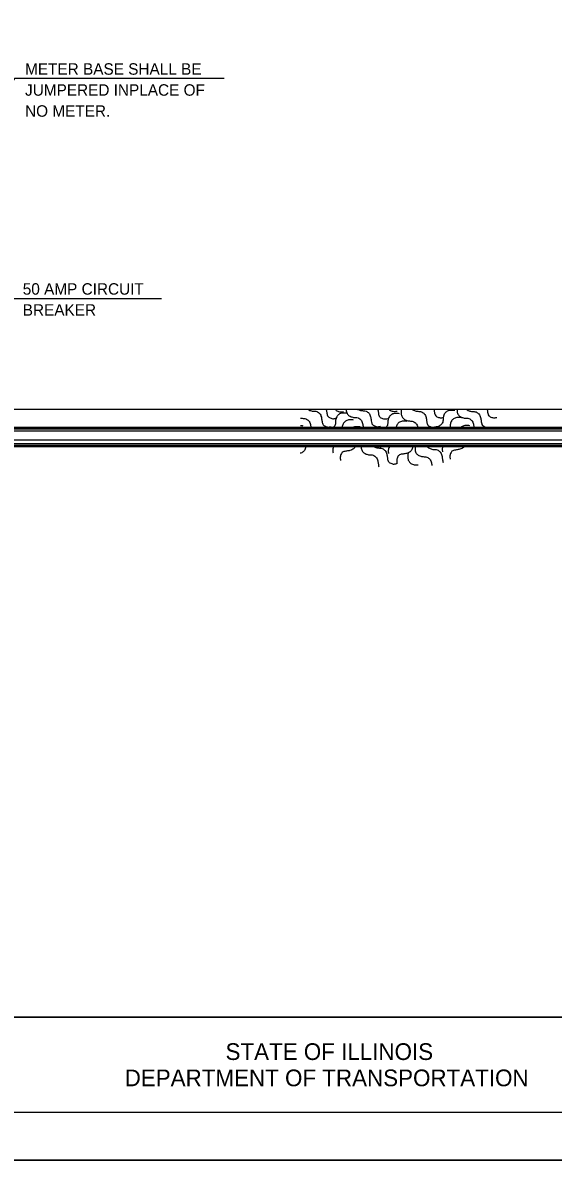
# Model space of a CAD drawing. Extents: x 64947 to 65627, y 69080 to 69520.
# Drawn here: x 65230.9 to 65341.8, y 69079.9 to 69318.1 of the extents above; entities that cross this region are included whole.
import ezdxf

# ---------------------------------------------------------------- set-up
doc = ezdxf.new("R2010")
doc.units = 0
for name, color, linetype in [('Design_EX_Roadway Notes', 7, 'Continuous'), ('Level 48', 7, 'Continuous'), ('Lighting_EX_Conduit', 7, 'Continuous'), ('Sheets_50 Reference Boundary', 7, 'Continuous'), ('Sheets_General Details', 7, 'Continuous'), ('Sheets_Printer Plotting Border', 7, 'Continuous'), ('XSC_Exist Ground', 7, 'Continuous')]:
    doc.layers.add(name, color=color, linetype=linetype)

msp = doc.modelspace()

# ---------------------------------------------------------------- linework, layer by layer
at = {"layer": 'Design_EX_Roadway Notes'}
for points in [[(65273.02, 69306.38), (65229.15, 69306.38), (65217.18, 69289.07)], [(65259.9, 69260.27), (65227.14, 69260.27), (65209.6, 69255.29)]]:
    msp.add_lwpolyline(points, dxfattribs=at)
at = {"layer": 'Level 48'}
msp.add_lwpolyline([(64947.25, 69519.86), (65627.25, 69519.86), (65627.25, 69079.86), (64947.25, 69079.86)], close=True, dxfattribs=at)
at = {"layer": 'Lighting_EX_Conduit'}
for p, q in [((65437.81, 69233.28), (65197.79, 69233.28)), ((65437.79, 69233.11), (65197.79, 69233.11)), ((65437.79, 69232.93), (65197.79, 69232.93)), ((65437.81, 69232.53), (65197.79, 69232.53)), ((65437.81, 69230.68), (65197.79, 69230.68)), ((65437.79, 69229.89), (65197.79, 69229.89)), ((65437.79, 69229.52), (65197.79, 69229.52)), ((65437.81, 69229.28), (65197.79, 69229.28))]:
    msp.add_line(p, q, dxfattribs=at)
at = {"layer": 'Sheets_50 Reference Boundary'}
msp.add_lwpolyline([(64987.25, 69509.86), (65617.25, 69509.86), (65617.25, 69109.86), (64987.25, 69109.86)], close=True, dxfattribs=at)
at = {"layer": 'Sheets_General Details'}
for p, q in [((64987.25, 69109.86), (65617.25, 69109.86)), ((65627.25, 69079.86), (64947.25, 69079.86))]:
    msp.add_line(p, q, dxfattribs=at)
msp.add_lwpolyline([(64987.25, 69509.86), (65617.25, 69509.86), (65617.25, 69089.86), (64987.25, 69089.86)], close=True, dxfattribs=at)
at = {"layer": 'Sheets_Printer Plotting Border'}
msp.add_lwpolyline([(64947.25, 69079.86), (65627.25, 69079.86), (65627.25, 69519.86), (64947.25, 69519.86)], close=True, dxfattribs=at)
at = {"layer": 'XSC_Exist Ground'}
msp.add_line((65437.32, 69237.05), (65214.56, 69237.05), dxfattribs=at)
for points in [[(65290.61, 69237.02), (65290.7, 69236.97), (65290.9, 69236.89), (65291.07, 69236.83), (65291.24, 69236.77), (65291.41, 69236.75), (65291.61, 69236.75), (65291.8, 69236.72), (65291.97, 69236.72), (65292.14, 69236.69), (65292.37, 69236.63), (65292.54, 69236.55), (65292.71, 69236.44), (65292.85, 69236.32), (65292.96, 69236.21), (65293.08, 69236.07), (65293.19, 69235.87), (65293.24, 69235.67), (65293.33, 69235.45), (65293.36, 69235.28), (65293.39, 69235.11), (65293.41, 69234.91), (65293.44, 69234.74), (65293.47, 69234.57), (65293.5, 69234.35), (65293.56, 69234.18), (65293.61, 69234.01), (65293.73, 69233.84), (65293.84, 69233.72), (65293.98, 69233.64), (65294.18, 69233.55), (65294.35, 69233.47), (65294.51, 69233.44), (65294.69, 69233.39), (65294.86, 69233.39), (65295.02, 69233.41), (65295.19, 69233.44), (65295.36, 69233.47), (65295.39, 69233.47)], [(65294.36, 69237.09), (65294.37, 69237.03), (65294.4, 69236.86), (65294.43, 69236.66), (65294.46, 69236.49), (65294.49, 69236.32), (65294.51, 69236.1), (65294.57, 69235.93), (65294.63, 69235.76), (65294.74, 69235.59), (65294.86, 69235.48), (65295, 69235.39), (65295.19, 69235.31), (65295.36, 69235.22), (65295.53, 69235.19), (65295.7, 69235.14), (65295.87, 69235.14), (65296.04, 69235.17), (65296.21, 69235.19), (65296.38, 69235.22), (65296.41, 69235.22)], [(65298.72, 69236.27), (65298.55, 69236.32), (65298.33, 69236.32), (65298.1, 69236.32), (65297.9, 69236.32), (65297.68, 69236.32), (65297.51, 69236.27), (65297.34, 69236.21), (65297.14, 69236.13), (65297, 69236.04), (65296.86, 69235.93), (65296.75, 69235.82), (65296.63, 69235.67), (65296.55, 69235.51), (65296.46, 69235.31), (65296.41, 69235.14), (65296.35, 69234.97), (65296.32, 69234.8), (65296.32, 69234.6), (65296.29, 69234.4), (65296.29, 69234.23), (65296.27, 69234.06), (65296.21, 69233.84), (65296.12, 69233.67), (65296.01, 69233.5), (65295.9, 69233.36), (65295.8, 69233.26)], [(65296.34, 69236.99), (65296.44, 69236.89), (65296.58, 69236.8), (65296.77, 69236.72), (65296.94, 69236.64), (65297.11, 69236.61), (65297.28, 69236.55), (65297.45, 69236.55), (65297.62, 69236.58), (65297.79, 69236.61), (65297.96, 69236.64), (65297.99, 69236.64)], [(65298.52, 69237.12), (65298.52, 69237), (65298.52, 69236.77), (65298.58, 69236.6), (65298.64, 69236.43), (65298.72, 69236.24), (65298.81, 69236.1), (65298.92, 69235.95), (65299.03, 69235.84), (65299.17, 69235.73), (65299.34, 69235.65), (65299.54, 69235.56), (65299.71, 69235.5), (65299.88, 69235.45), (65300.05, 69235.42), (65300.25, 69235.42), (65300.44, 69235.39), (65300.61, 69235.39), (65300.78, 69235.36), (65301.01, 69235.31), (65301.18, 69235.22), (65301.35, 69235.11), (65301.49, 69234.99), (65301.6, 69234.88), (65301.72, 69234.74), (65301.83, 69234.54), (65301.89, 69234.35), (65301.97, 69234.12), (65302, 69233.95), (65302.03, 69233.78), (65302.06, 69233.58), (65302.08, 69233.41), (65302.11, 69233.28)], [(65300.92, 69237.1), (65301.01, 69237.06), (65301.21, 69236.97), (65301.38, 69236.92), (65301.54, 69236.86), (65301.72, 69236.83), (65301.91, 69236.83), (65302.11, 69236.8), (65302.28, 69236.8), (65302.45, 69236.77), (65302.68, 69236.72), (65302.85, 69236.63), (65303.01, 69236.52), (65303.16, 69236.41), (65303.27, 69236.29), (65303.38, 69236.15), (65303.49, 69235.96), (65303.55, 69235.76), (65303.64, 69235.53), (65303.66, 69235.36), (65303.69, 69235.19), (65303.72, 69234.99), (65303.75, 69234.83), (65303.78, 69234.66), (65303.81, 69234.43), (65303.86, 69234.26), (65303.92, 69234.09), (65304.03, 69233.92), (65304.15, 69233.81), (65304.29, 69233.72), (65304.48, 69233.64), (65304.65, 69233.56), (65304.82, 69233.53), (65304.99, 69233.47), (65305.16, 69233.47), (65305.33, 69233.5), (65305.5, 69233.53), (65305.67, 69233.56), (65305.7, 69233.56)], [(65305.15, 69237.03), (65305.16, 69236.97), (65305.19, 69236.8), (65305.22, 69236.61), (65305.25, 69236.44), (65305.27, 69236.27), (65305.3, 69236.04), (65305.36, 69235.87), (65305.42, 69235.7), (65305.53, 69235.53), (65305.64, 69235.42), (65305.78, 69235.34), (65305.98, 69235.25), (65306.15, 69235.17), (65306.32, 69235.14), (65306.49, 69235.08), (65306.66, 69235.08), (65306.83, 69235.11), (65307, 69235.14), (65307.17, 69235.17), (65307.19, 69235.17)], [(65309.65, 69236.18), (65309.48, 69236.24), (65309.26, 69236.24), (65309.03, 69236.24), (65308.83, 69236.24), (65308.61, 69236.24), (65308.44, 69236.18), (65308.27, 69236.13), (65308.07, 69236.04), (65307.93, 69235.96), (65307.79, 69235.84), (65307.67, 69235.73), (65307.56, 69235.59), (65307.47, 69235.42), (65307.39, 69235.22), (65307.33, 69235.05), (65307.28, 69234.88), (65307.25, 69234.71), (65307.25, 69234.52), (65307.22, 69234.32), (65307.22, 69234.15), (65307.19, 69233.98), (65307.14, 69233.75), (65307.05, 69233.58), (65306.94, 69233.41), (65306.84, 69233.29)], [(65307.52, 69237.07), (65307.62, 69236.97), (65307.76, 69236.89), (65307.96, 69236.8), (65308.13, 69236.72), (65308.3, 69236.69), (65308.47, 69236.64), (65308.63, 69236.64), (65308.8, 69236.66), (65308.97, 69236.69), (65309.14, 69236.72), (65309.17, 69236.72)], [(65310.1, 69237.09), (65310.04, 69236.92), (65310.04, 69236.69), (65310.04, 69236.46), (65310.04, 69236.27), (65310.04, 69236.04), (65310.1, 69235.87), (65310.16, 69235.7), (65310.24, 69235.5), (65310.33, 69235.36), (65310.44, 69235.22), (65310.55, 69235.11), (65310.69, 69234.99), (65310.86, 69234.91), (65311.06, 69234.82), (65311.23, 69234.77), (65311.4, 69234.71), (65311.57, 69234.68), (65311.77, 69234.68), (65311.97, 69234.65), (65312.14, 69234.65), (65312.31, 69234.63), (65312.53, 69234.57), (65312.7, 69234.49), (65312.87, 69234.37), (65313.01, 69234.26), (65313.12, 69234.15), (65313.24, 69234.01), (65313.35, 69233.81), (65313.41, 69233.61), (65313.49, 69233.39), (65313.51, 69233.26)], [(65312.32, 69237.1), (65312.44, 69237), (65312.61, 69236.92), (65312.81, 69236.83), (65312.98, 69236.77), (65313.15, 69236.72), (65313.32, 69236.69), (65313.52, 69236.69), (65313.72, 69236.66), (65313.89, 69236.66), (65314.06, 69236.63), (65314.28, 69236.58), (65314.45, 69236.49), (65314.62, 69236.38), (65314.76, 69236.27), (65314.87, 69236.15), (65314.99, 69236.01), (65315.1, 69235.82), (65315.16, 69235.62), (65315.24, 69235.39), (65315.27, 69235.22), (65315.3, 69235.05), (65315.33, 69234.85), (65315.35, 69234.68), (65315.38, 69234.52), (65315.41, 69234.29), (65315.47, 69234.12), (65315.52, 69233.95), (65315.64, 69233.78), (65315.75, 69233.67), (65315.89, 69233.58), (65316.09, 69233.5), (65316.26, 69233.42), (65316.43, 69233.39), (65316.6, 69233.33), (65316.77, 69233.33), (65316.94, 69233.36), (65317.11, 69233.39), (65317.28, 69233.42), (65317.3, 69233.42)], [(65321.23, 69236.83), (65321.06, 69236.89), (65320.83, 69236.89), (65320.61, 69236.89), (65320.41, 69236.89), (65320.18, 69236.89), (65320.01, 69236.83), (65319.84, 69236.78), (65319.65, 69236.69), (65319.51, 69236.61), (65319.36, 69236.49), (65319.25, 69236.38), (65319.14, 69236.24), (65319.05, 69236.07), (65318.97, 69235.87), (65318.91, 69235.7), (65318.86, 69235.54), (65318.83, 69235.37), (65318.83, 69235.17), (65318.8, 69234.97), (65318.8, 69234.8), (65318.77, 69234.63), (65318.71, 69234.4), (65318.63, 69234.23), (65318.52, 69234.06), (65318.4, 69233.92), (65318.29, 69233.81), (65318.15, 69233.7), (65317.95, 69233.58), (65317.75, 69233.53), (65317.53, 69233.44), (65317.36, 69233.42), (65317.19, 69233.39), (65316.99, 69233.36), (65316.82, 69233.33), (65316.65, 69233.3), (65316.52, 69233.29)], [(65316.9, 69237.04), (65316.91, 69237.03), (65316.94, 69236.83), (65316.96, 69236.66), (65316.99, 69236.49), (65317.02, 69236.27), (65317.08, 69236.1), (65317.13, 69235.93), (65317.25, 69235.76), (65317.36, 69235.65), (65317.5, 69235.56), (65317.7, 69235.48), (65317.87, 69235.39), (65318.04, 69235.36), (65318.21, 69235.31), (65318.38, 69235.31), (65318.54, 69235.34), (65318.72, 69235.36), (65318.89, 69235.39), (65318.91, 69235.39)], [(65321.71, 69237.1), (65321.71, 69237.06), (65321.71, 69236.86), (65321.71, 69236.63), (65321.76, 69236.46), (65321.82, 69236.29), (65321.9, 69236.1), (65321.99, 69235.96), (65322.1, 69235.81), (65322.22, 69235.7), (65322.36, 69235.59), (65322.53, 69235.5), (65322.72, 69235.42), (65322.89, 69235.36), (65323.06, 69235.31), (65323.23, 69235.28), (65323.43, 69235.28), (65323.63, 69235.25), (65323.8, 69235.25), (65323.97, 69235.22), (65324.19, 69235.17), (65324.36, 69235.08), (65324.53, 69234.97), (65324.67, 69234.85), (65324.79, 69234.74), (65324.9, 69234.6), (65325.01, 69234.4), (65325.07, 69234.21), (65325.15, 69233.98), (65325.18, 69233.81), (65325.21, 69233.64), (65325.24, 69233.44), (65325.27, 69233.27), (65325.27, 69233.26)], [(65323.73, 69237.07), (65323.85, 69236.97), (65324.02, 69236.89), (65324.22, 69236.8), (65324.39, 69236.75), (65324.56, 69236.69), (65324.73, 69236.66), (65324.93, 69236.66), (65325.12, 69236.63), (65325.29, 69236.63), (65325.46, 69236.61), (65325.69, 69236.55), (65325.86, 69236.46), (65326.03, 69236.35), (65326.17, 69236.24), (65326.28, 69236.13), (65326.39, 69235.98), (65326.51, 69235.79), (65326.56, 69235.59), (65326.65, 69235.36), (65326.68, 69235.19), (65326.71, 69235.02), (65326.73, 69234.83), (65326.76, 69234.66), (65326.79, 69234.49), (65326.82, 69234.26), (65326.88, 69234.09), (65326.93, 69233.92), (65327.04, 69233.75), (65327.16, 69233.64), (65327.3, 69233.56), (65327.5, 69233.47), (65327.67, 69233.39), (65327.84, 69233.36), (65328, 69233.3), (65328.17, 69233.3), (65328.34, 69233.33), (65328.51, 69233.36), (65328.68, 69233.39), (65328.71, 69233.39)], [(65328.03, 69237.04), (65328.03, 69237.03), (65328.06, 69236.83), (65328.09, 69236.66), (65328.12, 69236.49), (65328.14, 69236.27), (65328.2, 69236.1), (65328.26, 69235.93), (65328.37, 69235.76), (65328.49, 69235.65), (65328.63, 69235.56), (65328.82, 69235.48), (65328.99, 69235.39), (65329.16, 69235.36), (65329.33, 69235.31), (65329.5, 69235.31), (65329.67, 69235.34), (65329.84, 69235.36), (65330.01, 69235.39), (65330.04, 69235.39)], [(65288.98, 69235.24), (65289.12, 69235.22), (65289.32, 69235.22), (65289.52, 69235.19), (65289.69, 69235.19), (65289.86, 69235.17), (65290.08, 69235.11), (65290.25, 69235.02), (65290.42, 69234.91), (65290.56, 69234.8), (65290.68, 69234.68), (65290.79, 69234.54), (65290.9, 69234.35), (65290.96, 69234.15), (65291.04, 69233.92), (65291.07, 69233.75), (65291.1, 69233.58), (65291.13, 69233.39), (65291.15, 69233.23)], [(65289.52, 69233.58), (65289.35, 69233.64), (65289.12, 69233.64), (65288.98, 69233.64)], [(65300.08, 69234.83), (65299.91, 69234.88), (65299.68, 69234.88), (65299.46, 69234.88), (65299.26, 69234.88), (65299.03, 69234.88), (65298.86, 69234.83), (65298.69, 69234.77), (65298.5, 69234.68), (65298.36, 69234.6), (65298.21, 69234.49), (65298.1, 69234.37), (65297.99, 69234.23), (65297.9, 69234.06), (65297.82, 69233.87), (65297.76, 69233.7), (65297.71, 69233.53), (65297.68, 69233.36), (65297.68, 69233.3)], [(65301.46, 69233.41), (65301.29, 69233.47), (65301.07, 69233.47), (65300.84, 69233.47), (65300.64, 69233.47), (65300.42, 69233.47), (65300.25, 69233.41), (65300.08, 69233.36), (65299.88, 69233.27), (65299.85, 69233.26)], [(65311.29, 69234.54), (65311.12, 69234.6), (65310.89, 69234.6), (65310.67, 69234.6), (65310.47, 69234.6), (65310.24, 69234.6), (65310.07, 69234.54), (65309.9, 69234.49), (65309.71, 69234.4), (65309.57, 69234.32), (65309.42, 69234.21), (65309.31, 69234.09), (65309.2, 69233.95), (65309.11, 69233.78), (65309.03, 69233.58), (65308.97, 69233.42), (65308.93, 69233.3)], [(65322.7, 69235.34), (65322.53, 69235.39), (65322.3, 69235.39), (65322.07, 69235.39), (65321.88, 69235.39), (65321.65, 69235.39), (65321.48, 69235.34), (65321.31, 69235.28), (65321.11, 69235.19), (65320.97, 69235.11), (65320.83, 69234.99), (65320.72, 69234.88), (65320.61, 69234.74), (65320.52, 69234.57), (65320.44, 69234.38), (65320.38, 69234.21), (65320.32, 69234.04), (65320.3, 69233.87), (65320.3, 69233.67), (65320.27, 69233.47), (65320.27, 69233.3), (65320.26, 69233.28)], [(65324.36, 69233.64), (65324.19, 69233.7), (65323.97, 69233.7), (65323.74, 69233.7), (65323.54, 69233.7), (65323.32, 69233.7), (65323.15, 69233.64), (65322.98, 69233.58), (65322.78, 69233.5), (65322.64, 69233.42), (65322.5, 69233.3), (65322.44, 69233.25)], [(65313.07, 69233.27), (65312.9, 69233.33), (65312.67, 69233.33), (65312.44, 69233.33), (65312.25, 69233.33), (65312.02, 69233.33), (65311.85, 69233.27), (65311.85, 69233.27)], [(65290.05, 69229.27), (65290.05, 69229.21), (65290.02, 69229.04), (65289.97, 69228.81), (65289.88, 69228.64), (65289.77, 69228.47), (65289.66, 69228.33), (65289.54, 69228.22), (65289.4, 69228.1), (65289.21, 69227.99), (65289.01, 69227.93), (65288.92, 69227.9)], [(65295.91, 69229.27), (65295.87, 69229.18), (65295.79, 69229.01), (65295.76, 69228.84), (65295.7, 69228.67), (65295.7, 69228.5), (65295.73, 69228.33), (65295.76, 69228.16), (65295.79, 69227.99), (65295.79, 69227.96)], [(65300.41, 69229.26), (65300.3, 69229.09), (65300.19, 69228.95), (65300.08, 69228.84), (65299.94, 69228.73), (65299.74, 69228.61), (65299.54, 69228.56), (65299.32, 69228.47), (65299.15, 69228.44), (65298.98, 69228.42), (65298.78, 69228.39), (65298.61, 69228.36), (65298.44, 69228.33), (65298.21, 69228.3), (65298.04, 69228.24), (65297.87, 69228.19), (65297.7, 69228.07), (65297.59, 69227.96), (65297.51, 69227.82), (65297.42, 69227.62), (65297.34, 69227.46), (65297.31, 69227.29), (65297.25, 69227.12), (65297.25, 69226.95), (65297.28, 69226.78), (65297.31, 69226.61), (65297.34, 69226.44), (65297.34, 69226.41)], [(65301.69, 69229.29), (65301.69, 69229.18), (65301.69, 69228.95), (65301.74, 69228.78), (65301.8, 69228.61), (65301.88, 69228.41), (65301.97, 69228.27), (65302.08, 69228.13), (65302.19, 69228.02), (65302.34, 69227.9), (65302.51, 69227.82), (65302.7, 69227.74), (65302.87, 69227.68), (65303.04, 69227.62), (65303.21, 69227.6), (65303.41, 69227.6), (65303.61, 69227.57), (65303.78, 69227.57), (65303.95, 69227.54), (65304.17, 69227.48), (65304.34, 69227.4), (65304.51, 69227.29), (65304.65, 69227.17), (65304.76, 69227.06), (65304.88, 69226.92), (65304.99, 69226.72), (65305.05, 69226.52), (65305.13, 69226.3), (65305.16, 69226.13), (65305.19, 69225.96), (65305.22, 69225.76), (65305.25, 69225.59), (65305.27, 69225.42), (65305.3, 69225.2), (65305.36, 69225.03)], [(65304.28, 69229.29), (65304.4, 69229.23), (65304.6, 69229.15), (65304.76, 69229.09), (65304.93, 69229.04), (65305.1, 69229.01), (65305.3, 69229.01), (65305.5, 69228.98), (65305.67, 69228.98), (65305.84, 69228.95), (65306.06, 69228.89), (65306.23, 69228.81), (65306.4, 69228.7), (65306.54, 69228.58), (65306.66, 69228.47), (65306.77, 69228.33), (65306.88, 69228.13), (65306.94, 69227.93), (65307.02, 69227.71), (65307.05, 69227.54), (65307.08, 69227.37), (65307.11, 69227.17), (65307.14, 69227), (65307.17, 69226.83), (65307.19, 69226.61), (65307.25, 69226.44), (65307.31, 69226.27), (65307.42, 69226.1), (65307.53, 69225.99), (65307.67, 69225.9), (65307.87, 69225.82), (65308.04, 69225.73), (65308.21, 69225.7), (65308.38, 69225.65), (65308.55, 69225.65), (65308.72, 69225.68), (65308.89, 69225.7), (65309.06, 69225.73), (65309.09, 69225.73)], [(65305.58, 69229.31), (65305.58, 69229.29), (65305.61, 69229.12), (65305.61, 69229.09)], [(65307.58, 69229.27), (65307.56, 69229.23), (65307.47, 69229.04), (65307.39, 69228.87), (65307.36, 69228.7), (65307.31, 69228.53), (65307.31, 69228.36), (65307.33, 69228.19), (65307.36, 69228.02), (65307.39, 69227.85), (65307.39, 69227.82)], [(65312.42, 69229.27), (65312.42, 69229.21), (65312.39, 69229.04), (65312.33, 69228.81), (65312.25, 69228.64), (65312.14, 69228.47), (65312.02, 69228.33), (65311.91, 69228.22), (65311.77, 69228.1), (65311.57, 69227.99), (65311.37, 69227.93), (65311.15, 69227.85), (65310.98, 69227.82), (65310.81, 69227.79), (65310.61, 69227.76), (65310.44, 69227.74), (65310.27, 69227.71), (65310.04, 69227.68), (65309.88, 69227.62), (65309.71, 69227.57), (65309.54, 69227.46), (65309.42, 69227.34), (65309.34, 69227.2), (65309.26, 69227), (65309.17, 69226.83), (65309.14, 69226.66), (65309.09, 69226.49), (65309.09, 69226.32), (65309.11, 69226.16), (65309.14, 69225.99), (65309.17, 69225.82), (65309.17, 69225.79)], [(65312.93, 69229.29), (65312.93, 69229.21), (65312.93, 69228.98), (65312.93, 69228.78), (65312.93, 69228.55), (65312.98, 69228.39), (65313.04, 69228.22), (65313.12, 69228.02), (65313.21, 69227.88), (65313.32, 69227.74), (65313.43, 69227.62), (65313.57, 69227.51), (65313.74, 69227.43), (65313.94, 69227.34), (65314.11, 69227.29), (65314.28, 69227.23), (65314.45, 69227.2), (65314.65, 69227.2), (65314.85, 69227.17), (65315.01, 69227.17), (65315.19, 69227.14), (65315.41, 69227.09), (65315.58, 69227), (65315.75, 69226.89), (65315.89, 69226.78), (65316, 69226.66), (65316.12, 69226.52), (65316.23, 69226.32), (65316.29, 69226.13), (65316.37, 69225.9), (65316.4, 69225.73), (65316.43, 69225.56), (65316.46, 69225.37), (65316.46, 69225.33)], [(65315.47, 69229.29), (65315.49, 69229.26), (65315.61, 69229.15), (65315.75, 69229.04), (65315.92, 69228.95), (65316.11, 69228.87), (65316.29, 69228.81), (65316.46, 69228.75), (65316.62, 69228.72), (65316.82, 69228.72), (65317.02, 69228.7), (65317.19, 69228.7), (65317.36, 69228.67), (65317.58, 69228.61), (65317.75, 69228.53), (65317.92, 69228.42), (65318.07, 69228.3), (65318.18, 69228.19), (65318.29, 69228.05), (65318.4, 69227.85), (65318.46, 69227.65), (65318.54, 69227.43), (65318.57, 69227.26), (65318.6, 69227.09), (65318.63, 69226.89), (65318.66, 69226.72), (65318.69, 69226.55), (65318.72, 69226.32), (65318.77, 69226.16), (65318.83, 69225.99)], [(65318.7, 69229.27), (65318.69, 69229.23), (65318.66, 69229.06), (65318.6, 69228.9), (65318.6, 69228.73), (65318.63, 69228.56), (65318.66, 69228.39), (65318.69, 69228.22), (65318.69, 69228.19)], [(65323.21, 69229.29), (65323.15, 69229.21), (65323.04, 69229.09), (65322.89, 69228.98), (65322.7, 69228.87), (65322.5, 69228.81), (65322.27, 69228.73), (65322.1, 69228.7), (65321.93, 69228.67), (65321.74, 69228.64), (65321.57, 69228.61), (65321.4, 69228.58), (65321.17, 69228.56), (65321, 69228.5), (65320.83, 69228.44), (65320.66, 69228.33), (65320.55, 69228.22), (65320.47, 69228.07), (65320.38, 69227.88), (65320.3, 69227.71), (65320.27, 69227.54), (65320.21, 69227.37), (65320.21, 69227.2), (65320.24, 69227.03), (65320.27, 69226.86), (65320.3, 69226.69), (65320.3, 69226.66)], [(65311.46, 69227.88), (65311.4, 69227.71), (65311.4, 69227.48), (65311.4, 69227.26), (65311.4, 69227.06), (65311.4, 69226.83), (65311.46, 69226.66), (65311.51, 69226.49), (65311.6, 69226.29), (65311.68, 69226.15), (65311.79, 69226.01), (65311.91, 69225.9), (65312.05, 69225.79), (65312.22, 69225.7), (65312.42, 69225.62), (65312.58, 69225.56), (65312.76, 69225.51), (65312.93, 69225.48), (65313.12, 69225.48), (65313.32, 69225.45), (65313.49, 69225.45), (65313.54, 69225.44)]]:
    msp.add_lwpolyline(points, dxfattribs=at)

# ---------------------------------------------------------------- texts
at = {"layer": 'Design_EX_Roadway Notes'}
for s, p in [('METER BASE SHALL BE', (65231.34, 69307.17)), ('JUMPERED INPLACE OF', (65231.34, 69302.77)), ('NO METER.', (65231.34, 69298.37)), ('50 AMP CIRCUIT', (65230.86, 69261.11)), ('BREAKER', (65230.86, 69256.71))]:
    msp.add_text(s, height=2.4, dxfattribs=at).set_placement(p)
at = {"layer": 'Sheets_General Details'}
for s, p in [('STATE OF ILLINOIS', (65273.28, 69100.86)), ('DEPARTMENT OF TRANSPORTATION', (65252.18, 69095.36))]:
    msp.add_text(s, height=3.5, dxfattribs=at).set_placement(p)

doc.saveas('drawing.dxf')
